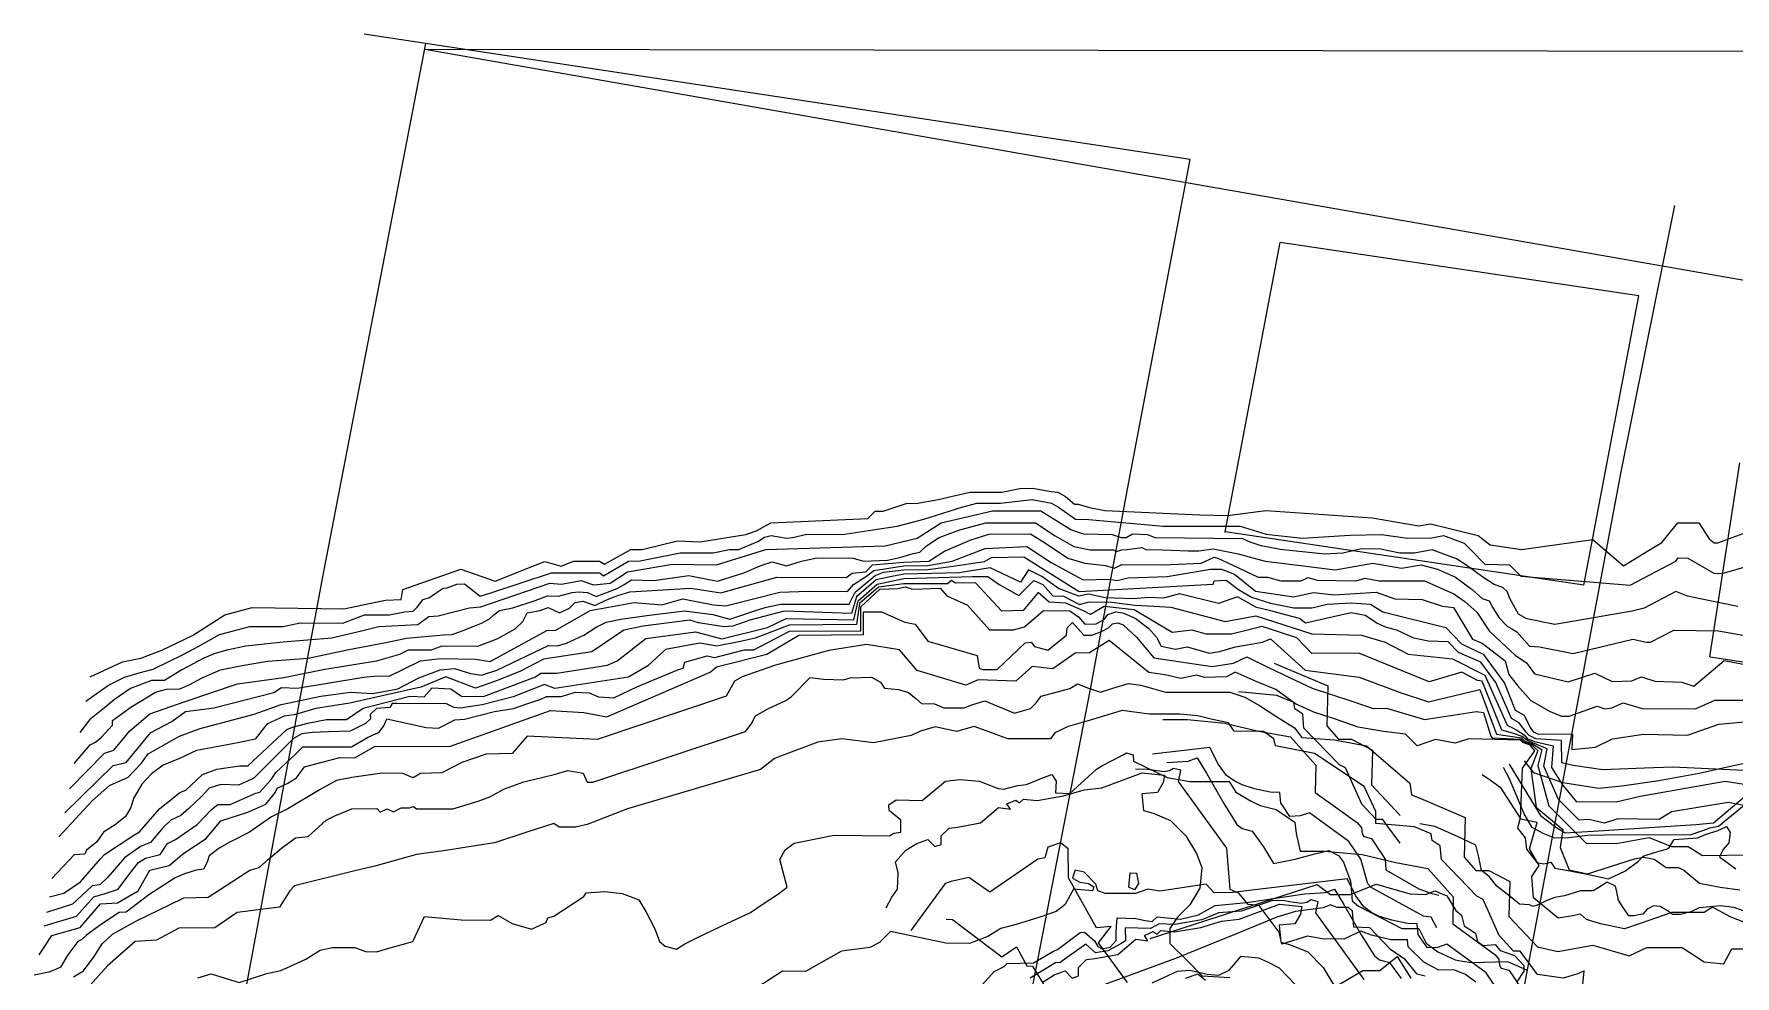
# Model space of a CAD drawing. Header units: metres. Extents: x 683 to 917, y -108 to 80.
# Drawn here: x 700.2 to 767.4, y 42.8 to 79.9 of the extents above; entities that cross this region are included whole.
import ezdxf

# ---------------------------------------------------------------- set-up
doc = ezdxf.new("R2010")
doc.units = ezdxf.units.M
for name, color, linetype in [('Cadastre with houses', 6, 'Continuous'), ('Contours June 2023', 252, 'Continuous'), ('Landslide2025', 21, 'Continuous')]:
    doc.layers.add(name, color=color, linetype=linetype)
doc.layers.add('Landslide 2022', color=120, linetype='Continuous', true_color=0x00ffbe)

msp = doc.modelspace()

# ---------------------------------------------------------------- linework, layer by layer
at = {"lineweight": 0}
for points, elevation in [([(702.444, 54.57), (703.73, 55.163), (704.453, 55.302), (705.274, 55.619), (706.481, 56.202), (707.768, 57.014), (708.836, 57.311), (712.458, 57.251), (713.517, 57.479), (714.101, 57.598), (714.724, 57.617), (714.783, 58.023), (717.079, 58.825), (718.425, 58.35), (720.107, 59.013), (720.394, 59.121), (721.027, 58.943), (721.522, 59.131), (722.551, 59.131), (722.739, 59.023), (723.788, 59.596), (724.233, 59.596), (725.629, 59.933), (726.519, 59.903), (728.32, 60.19), (728.736, 60.329), (729.31, 60.645), (733.129, 60.814), (733.426, 61.11), (733.733, 61.11), (734.683, 61.427), (735.029, 61.417), (735.91, 61.566), (736.652, 61.744), (737.157, 61.862), (738.423, 61.862), (739.136, 62.001), (739.63, 62.021), (740.363, 61.882), (740.63, 61.853), (740.937, 61.694), (741.293, 61.387), (741.431, 61.387), (741.886, 61.259), (742.48, 61.13), (746.24, 60.962), (747.329, 60.942), (748.833, 61.13), (753.038, 60.843), (754.879, 60.527), (755.334, 60.606), (757.214, 60.151), (757.689, 59.775), (758.926, 59.596), (761.746, 59.992), (762.953, 58.953), (763.933, 59.557), (764.467, 59.874), (765.091, 60.645), (765.922, 60.645), (766.338, 60.012), (766.526, 59.854), (766.674, 59.854), (772.73, 62.1)], 53), ([(767.461, 57.35), (765.976, 57.647), (765.472, 57.756), (765.017, 57.944), (763.77, 57.281), (763.295, 57.162), (760.237, 56.638), (759.139, 56.865), (758.812, 57.043), (758.486, 57.637), (758.367, 57.944), (758.189, 58.092), (757.843, 58.211), (757.407, 58.508), (756.774, 58.963), (756.358, 59.23), (755.408, 59.577), (754.696, 59.448), (754.122, 59.448), (753.36, 59.606), (752.608, 59.626), (751.876, 59.448), (751.173, 59.418), (749.402, 59.596), (748.66, 59.735), (748.224, 59.883), (747.937, 60.012), (744.474, 60.052), (744.177, 60.18), (743.574, 60.2), (743.326, 60.062), (743.138, 60.062), (742.782, 60.18), (741.654, 60.2), (741.139, 60.378), (739.962, 61.11), (738.052, 61.11), (736.033, 60.635), (735.083, 60.032), (733.817, 59.725), (729.097, 59.587), (727.148, 58.973), (725.426, 59.003), (723.655, 58.706), (722.962, 58.251), (722.319, 58.191), (721.824, 58.36), (721.052, 58.211), (720.567, 58.251), (717.856, 57.321), (717.421, 57.281), (716.174, 56.964), (715.817, 56.945), (715.382, 56.628), (713.838, 56.549), (713.205, 56.39), (711.978, 56.094), (710.058, 55.935), (708.594, 55.777), (707.842, 55.619), (707.347, 55.48), (706.932, 55.302), (706.061, 54.847), (705.388, 54.431), (704.873, 54.431), (704.042, 54.114), (703.409, 53.679), (703.013, 53.343), (702.419, 52.868), (702.043, 52.373)], 52), ([(702.271, 53.61), (703.171, 54.243), (703.805, 54.56), (704.379, 54.728), (704.933, 54.867), (706.12, 55.45), (706.734, 55.777), (707.555, 56.242), (708.752, 56.559), (710.068, 56.559), (710.741, 56.707), (712.423, 56.687), (713.274, 57.014), (714.264, 57.024), (714.858, 57.133), (715.199, 57.162), (715.352, 57.325), (715.59, 57.622), (715.837, 57.702), (716.095, 57.89), (716.382, 58.068), (716.54, 58.078), (716.916, 58.226), (717.213, 58.236), (717.836, 57.751), (718.262, 57.89), (720.646, 58.681), (722.556, 58.671), (722.705, 58.562), (723.694, 59.136), (724.149, 59.146), (725.732, 59.463), (727.029, 59.463), (727.682, 59.601), (728.038, 59.591), (728.8, 59.908), (729.057, 60.086), (729.324, 60.146), (729.928, 60.037), (730.166, 60.066), (730.73, 60.205), (732.135, 60.185), (733.164, 60.344), (734.292, 60.512), (735.341, 60.789), (736.845, 61.264), (737.439, 61.422), (738.369, 61.422), (739.616, 61.571), (740.377, 61.422), (740.664, 61.264), (741.327, 60.799), (741.852, 60.779), (744.781, 60.522), (747.829, 60.512), (748.848, 60.195), (750.283, 60.037), (752.153, 60.165), (753.405, 60.19), (754.424, 60.042), (755.384, 60.052), (755.849, 60.151), (756.67, 59.844), (756.967, 59.547), (757.481, 59.013), (758.451, 58.993), (758.906, 58.538), (763.221, 58.191), (765.012, 59.141), (765.111, 59.27), (765.487, 59.26), (766.516, 58.666), (766.842, 58.646), (767.941, 58.963)], 52.5), ([(701.821, 51.146), (702.444, 51.888), (702.662, 51.987), (702.899, 52.195), (703.325, 52.66), (703.335, 52.848), (704.047, 53.372), (705.027, 53.966), (705.462, 54.085), (705.987, 54.095), (706.382, 54.263), (706.867, 54.53), (707.59, 54.847), (708.441, 55.015), (709.45, 55.183), (711.053, 55.312), (712.656, 55.648), (714.12, 55.925), (714.932, 56.103), (716.396, 56.222), (716.738, 56.242), (717.124, 56.39), (717.628, 56.578), (717.895, 56.687), (718.202, 56.865), (718.38, 57.014), (718.598, 57.192), (719.122, 57.291), (720.013, 57.588), (720.488, 57.766), (720.933, 57.756), (721.468, 57.904), (721.725, 57.924), (722.071, 57.904), (722.418, 57.736), (723.249, 58.053), (723.516, 58.221), (723.813, 58.399), (724.694, 58.369), (726.069, 58.567), (727.197, 58.35), (728.285, 58.686), (728.642, 58.844), (728.948, 58.973), (729.364, 59.112), (729.928, 58.953), (730.522, 59.131), (731.116, 59.27), (732.56, 59.25), (732.966, 59.131), (733.916, 59.171), (734.391, 59.28), (734.925, 59.438), (735.182, 59.488), (735.45, 59.735), (735.944, 60.071), (736.271, 60.19), (736.766, 60.368), (737.785, 60.645), (739.754, 60.645), (740.526, 60.141), (741.268, 59.715), (741.901, 59.587), (742.831, 59.587), (742.96, 59.517), (743.138, 59.577), (743.366, 59.596), (743.95, 59.676), (744.108, 59.596), (744.771, 59.587), (745.78, 59.537), (746.196, 59.547), (746.76, 59.616), (747.749, 59.428), (748.818, 59.131), (750.312, 58.953), (751.579, 58.795), (753.063, 59.052), (754.191, 58.854), (754.963, 58.993), (755.616, 58.815), (756.329, 58.498), (756.982, 58.023), (757.377, 57.667), (757.655, 57.568), (757.793, 57.291), (758.04, 56.905), (758.357, 56.568), (758.545, 56.47), (758.743, 56.351), (759.248, 55.787), (759.643, 55.757), (760.96, 55.49), (763.324, 56.054), (763.859, 55.935), (764.017, 55.935), (764.937, 56.41), (766.699, 56.39), (768.341, 56.094)], 51.5), ([(701.628, 50.148), (703.018, 51.555), (703.378, 51.681), (704.01, 52.439), (704.804, 53.107), (706.193, 53.594), (708.268, 54.297), (710.09, 54.55), (711.714, 54.875), (713.752, 55.199), (714.672, 55.47), (715.015, 55.632), (715.917, 55.632), (716.332, 55.795), (717.739, 55.777), (718.533, 56.083), (719.219, 56.462), (719.525, 56.751), (719.688, 57.094), (720.211, 57.184), (720.518, 57.301), (720.969, 57.103), (721.366, 57.283), (721.582, 57.5), (721.907, 57.554), (722.358, 57.391), (722.791, 57.599), (723.224, 57.761), (723.747, 57.924), (726.147, 58.068), (727.337, 57.888), (729.538, 58.501), (732.281, 58.495), (732.521, 58.663), (733.056, 58.717), (733.318, 58.988), (734.554, 59.099), (735.546, 59.132), (736.16, 59.529), (737.17, 59.962), (737.91, 60.197), (739.551, 60.215), (740.183, 59.818), (741.031, 59.259), (741.698, 59.06), (742.51, 58.97), (742.871, 58.862), (743.16, 59.006), (744.783, 58.988), (746.281, 59.06), (746.804, 59.295), (746.942, 59.249), (747.532, 58.984), (748.53, 58.509), (748.909, 58.509), (749.426, 58.365), (750.238, 58.365), (750.514, 58.485), (750.863, 58.389), (752.403, 58.365), (752.764, 58.461), (753.317, 58.365), (755.097, 58.365), (756.252, 57.848), (756.697, 57.547), (757.166, 57.126), (757.647, 56.392), (758.128, 55.935), (758.681, 55.43), (759.126, 55.117), (759.439, 54.684), (760.762, 54.372), (761.82, 54.721), (762.506, 54.384), (763.276, 54.408), (763.661, 54.576), (764.19, 54.396), (765.248, 54.36), (765.729, 54.203), (766.92, 55.214), (768.7, 54.877)], 51), ([(701.214, 48.256), (702.54, 49.69), (703.216, 50.285), (703.947, 50.61), (704.461, 51.151), (704.732, 51.53), (705.976, 52.234), (706.788, 52.532), (708.926, 53.1), (709.982, 53.479), (711.551, 53.803), (712.715, 53.966), (713.608, 53.912), (714.582, 54.101), (715.421, 54.534), (716.26, 54.845), (716.828, 54.899), (717.451, 54.696), (717.884, 54.642), (718.493, 54.832), (720.536, 55.806), (720.888, 55.793), (721.239, 55.901), (721.929, 56.212), (722.417, 56.537), (722.809, 56.726), (723.391, 56.848), (724.419, 56.997), (725.894, 57.173), (727.017, 57.037), (727.694, 56.848), (728.208, 57.024), (728.668, 57.173), (729.087, 57.308), (729.683, 57.443), (732.401, 57.437), (732.636, 57.918), (733.429, 58.573), (733.751, 58.695), (734.548, 58.787), (735.497, 58.803), (736.498, 58.938), (737.734, 59.121), (738.013, 59.274), (739.285, 59.311), (741.468, 57.939), (746.754, 58.228), (746.799, 58.363), (747.269, 58.39), (747.756, 58.021), (748.279, 57.714), (749.019, 57.479), (749.939, 57.299), (750.66, 57.299), (751.256, 57.443), (752.212, 57.497), (752.97, 57.443), (753.457, 57.137), (755.946, 56.523), (756.56, 55.874), (757.408, 55.459), (758.256, 54.322), (758.671, 53.258), (759.031, 53.059), (759.266, 52.572), (759.392, 52.405), (759.573, 52.32), (760.944, 52.302), (760.908, 51.706), (761.846, 51.796), (762.513, 52.121), (763.74, 52.302), (765.472, 52.265), (766.717, 52.698), (767.872, 52.807)], 50), ([(701.448, 49.201), (703.36, 51.077), (703.866, 51.185), (704.84, 52.376), (705.67, 52.809), (706.211, 53.206), (707.33, 53.35), (709.693, 53.946), (710, 54.144), (710.613, 54.126), (713.247, 54.559), (713.788, 54.613), (714.248, 54.595), (715.484, 55.208), (716.278, 55.299), (717.649, 55.263), (718.227, 55.172), (720.464, 56.399), (720.824, 56.417), (722.178, 57.193), (723.91, 57.5), (725.01, 57.409), (725.84, 57.644), (727.049, 57.409), (727.536, 57.373), (729.665, 57.915), (730.783, 57.951), (732.329, 57.936), (732.569, 58.218), (733.038, 58.519), (733.375, 58.772), (734.548, 58.955), (735.497, 58.966), (736.466, 59.141), (737.765, 59.629), (739.407, 59.719), (740.363, 59.087), (741.121, 58.672), (741.626, 58.402), (742.673, 58.42), (742.961, 58.366), (743.412, 58.474), (744.946, 58.528), (746.66, 58.817), (747.093, 58.817), (747.598, 58.618), (748.428, 57.951), (749.925, 57.734), (750.719, 57.897), (751.531, 57.806), (753.191, 57.915), (753.93, 57.644), (755.013, 57.626), (755.807, 57.355), (756.24, 57.301), (756.997, 56.056), (757.376, 55.894), (758.287, 55.199), (758.423, 54.667), (758.756, 54.243), (759.298, 53.63), (760.055, 53.197), (760.506, 53.016), (760.813, 53.016), (761.914, 53.413), (762.22, 53.305), (762.491, 53.341), (762.942, 53.54), (763.682, 53.323), (765.792, 53.305), (766.55, 53.648), (768.878, 53.648)], 50.5), ([(700.847, 45.89), (701.405, 46.032), (702.064, 46.479), (702.856, 47.392), (703.008, 47.555), (704.175, 48.326), (704.398, 48.448), (705.19, 49.361), (705.992, 50), (706.225, 50.092), (706.885, 50.711), (707.443, 50.924), (708.336, 51.056), (708.671, 51.056), (710.213, 52.487), (710.426, 52.588), (711.086, 52.761), (711.776, 52.882), (712.568, 52.893), (713.217, 53.339), (715.064, 53.806), (715.633, 53.776), (715.947, 54.141), (716.678, 54.1), (717.104, 53.806), (717.967, 53.796), (720.027, 54.567), (720.23, 54.709), (720.859, 54.719), (722.858, 55.034), (723.244, 55.206), (724.37, 56.079), (726.329, 56.343), (727.374, 56.069), (729.18, 56.516), (729.911, 56.871), (732.581, 56.823), (732.75, 57.575), (733.502, 58.224), (734.548, 58.45), (737.269, 58.525), (737.867, 58.525), (738.314, 58.21), (739.095, 57.784), (739.684, 58.373), (740.039, 58.21), (740.435, 57.764), (740.851, 57.754), (741.48, 57.419), (741.861, 57.531), (742.754, 57.518), (743.681, 57.396), (744.418, 57.362), (745.093, 57.317), (747.234, 56.759), (748.442, 56.982), (750.654, 56.262), (752.613, 56.221), (753.546, 55.937), (754.46, 55.46), (756.205, 55.277), (757.474, 54.638), (758.367, 52.659), (758.698, 52.491), (759.031, 52.288), (759.151, 52.141), (759.435, 52.02), (760.173, 51.844), (760.105, 50.996), (760.551, 50.31), (761.087, 49.655), (762.659, 49.635), (763.613, 49.858), (766.962, 50.457), (771.965, 49.665)], 49), ([(773.368, 50.617), (764.899, 51.005), (763.781, 50.969), (762.139, 50.897), (760.966, 51.068), (760.52, 51.174), (760.511, 52.058), (759.492, 52.128), (759.23, 52.254), (759.104, 52.405), (758.838, 52.757), (758.535, 52.924), (757.913, 54.349), (757.32, 55.15), (756.44, 55.529), (756.034, 55.948), (755.25, 55.975), (754.681, 56.097), (754.005, 56.408), (753.558, 56.53), (753.22, 56.692), (752.76, 56.99), (752.205, 57.098), (750.405, 56.692), (750.162, 56.868), (749.621, 57.017), (749.039, 57.179), (748.471, 57.301), (747.726, 57.734), (746.969, 57.464), (745.426, 57.842), (744.804, 57.68), (744.229, 57.707), (743.606, 57.653), (742.497, 57.694), (741.847, 57.829), (741.461, 57.748), (740.663, 58.059), (740, 58.533), (739.472, 58.79), (739.161, 58.303), (737.957, 58.871), (736.739, 58.681), (734.548, 58.618), (734.013, 58.519), (733.465, 58.393), (732.684, 57.725), (732.485, 57.07), (729.838, 57.166), (728.472, 56.801), (727.809, 56.571), (727.47, 56.543), (726.456, 56.706), (726.104, 56.801), (724.264, 56.571), (723.506, 56.408), (722.247, 55.556), (720.34, 55.272), (719.433, 54.798), (718.486, 54.419), (717.647, 54.121), (716.483, 54.568), (715.496, 54.162), (712.695, 53.526), (711.355, 53.323), (710.503, 53.066), (710.11, 53.012), (709.42, 52.701), (708.96, 52.105), (708.338, 51.984), (707.512, 51.821), (706.646, 51.659), (705.97, 51.348), (705.334, 51.09), (704.874, 50.739), (704.481, 50.333), (704.17, 49.792), (704.035, 49.386), (703.845, 49.061), (703.439, 48.736), (702.979, 48.438), (702.709, 48.06), (702.303, 47.735), (702.235, 47.572), (701.816, 47.545), (700.936, 46.612)], 49.5), ([(700.631, 44.74), (701.91, 45.121), (702.595, 45.882), (703.036, 46.019), (703.554, 46.187), (704.01, 46.811), (704.36, 47.237), (704.634, 47.42), (705.213, 47.557), (705.502, 47.998), (705.822, 48.15), (706.674, 48.744), (707.23, 49.33), (707.489, 49.528), (707.976, 49.528), (708.98, 49.985), (709.148, 50.015), (709.589, 50.517), (709.772, 50.791), (710.563, 51.537), (710.837, 51.811), (712.755, 51.811), (713.395, 52.177), (713.851, 52.39), (714.034, 52.633), (714.156, 52.907), (715.709, 52.572), (716.196, 52.542), (716.835, 52.869), (717.216, 52.9), (718.403, 53.204), (719.149, 53.326), (719.682, 53.509), (720.23, 53.691), (720.458, 53.798), (721.036, 53.798), (721.6, 53.965), (722.132, 53.935), (722.513, 53.783), (723.107, 53.737), (724.02, 54.178), (725.664, 54.863), (725.847, 54.909), (725.915, 55.145), (726.463, 55.305), (726.798, 55.396), (727.103, 55.335), (728.259, 55.64), (728.64, 55.64), (730.04, 56.37), (732.857, 56.386), (732.854, 57.328), (733.603, 58.037), (734.318, 58.052), (734.607, 58.129), (734.896, 58.037), (735.992, 58.068), (736.251, 57.763), (737.073, 57.398), (737.941, 56.424), (738.885, 56.424), (739.311, 56.545), (740.072, 57.185), (741.107, 57.169), (741.442, 56.941), (741.701, 56.652), (742.142, 56.667), (742.47, 56.85), (742.607, 57.032), (742.919, 57.139), (743.193, 57.101), (743.687, 56.88), (744.22, 56.484), (744.525, 56.134), (744.715, 55.784), (745.278, 55.662), (745.735, 55.754), (746.618, 55.51), (747.006, 55.564), (747.645, 55.761), (748.711, 55.944), (749.023, 56.073), (750.393, 54.84), (752.516, 54.559), (754.145, 53.95), (755.256, 53.585), (757.279, 54.075), (757.934, 52.314), (758.921, 52.166), (759.047, 52.044), (759.332, 51.933), (759.731, 51.699), (759.572, 51.065), (760.011, 49.484), (761.473, 48.008), (762.66, 47.992), (763.969, 48.236), (764.852, 47.871), (765.507, 47.871), (766.07, 47.52), (767.988, 47.551)], 48), ([(768.059, 49.432), (767.085, 49.615), (764.842, 49.239), (764.355, 48.935), (762.731, 48.965), (762.203, 48.793), (761.584, 48.935), (761.199, 48.915), (760.387, 49.726), (759.808, 51.046), (759.934, 51.731), (759.377, 51.972), (759.124, 52.083), (758.95, 52.216), (758.567, 52.347), (758.154, 52.471), (757.373, 54.4), (757.185, 54.43), (756.576, 54.755), (755.287, 54.369), (752.506, 55.506), (750.649, 55.486), (750.06, 56.115), (748.69, 56.561), (747.483, 56.257), (746.483, 56.257), (745.935, 56.409), (745.144, 56.318), (743.642, 57.211), (742.454, 57.343), (741.916, 57.028), (741.642, 57.17), (740.952, 57.475), (740.293, 57.515), (739.856, 57.901), (739.268, 57.19), (738.425, 57.16), (737.38, 58.276), (736.599, 58.266), (736.436, 58.378), (736.274, 58.246), (735.675, 58.246), (734.548, 58.239), (733.556, 58.116), (732.81, 57.461), (732.691, 56.638), (730.03, 56.611), (728.683, 56.094), (728.105, 55.962), (727.171, 55.78), (726.511, 55.902), (725.152, 55.648), (724.451, 55.009), (723.69, 54.562), (720.788, 54.116), (720.372, 54.268), (719.144, 53.781), (717.916, 53.466), (717.053, 53.334), (716.8, 53.365), (716.505, 53.507), (714.557, 53.517), (714.364, 53.517), (714.273, 53.365), (713.745, 53.324), (713.501, 53.08), (713.512, 52.908), (713.319, 52.725), (712.994, 52.573), (712.71, 52.421), (711.847, 52.4), (711.218, 52.38), (710.802, 52.319), (710.467, 52.137), (709.077, 50.736), (708.904, 50.574), (708.651, 50.452), (708.295, 50.3), (707.605, 50.32), (707.149, 50.178), (706.844, 49.853), (706.347, 49.376), (706.022, 49.097), (705.626, 48.92), (705.322, 48.615), (704.825, 48.037), (704.439, 47.879), (703.8, 47.433), (703.14, 46.662), (702.836, 46.357), (702.531, 46.327), (701.75, 45.596), (700.725, 45.271)], 48.5), ([(700.431, 43.597), (700.933, 44.358), (702.06, 44.678), (702.851, 45.606), (703.521, 45.652), (704.343, 46.124), (704.8, 46.946), (705.561, 47.129), (706.139, 47.616), (707.022, 48.194), (707.601, 48.894), (708.666, 49.229), (709.382, 49.549), (709.732, 49.975), (709.823, 50.173), (710.249, 50.371), (710.584, 50.584), (710.904, 51.025), (712.304, 51.391), (712.898, 51.376), (713.69, 51.832), (716.627, 51.817), (720.606, 53.238), (721.925, 53.157), (722.838, 52.994), (726.918, 54.76), (727.161, 54.963), (729.15, 55.47), (730.409, 56.221), (732.966, 56.242), (732.966, 57.135), (733.677, 57.135), (734.59, 56.729), (734.996, 56.648), (735.503, 55.978), (737.452, 55.41), (737.533, 54.912), (737.655, 54.862), (738.243, 54.862), (739.339, 55.917), (739.583, 55.937), (739.705, 55.765), (740.232, 55.623), (740.973, 56.221), (740.993, 56.506), (741.207, 56.709), (741.663, 56.221), (741.968, 56.221), (742.282, 56.333), (742.465, 56.414), (742.648, 56.516), (742.79, 56.668), (742.993, 56.698), (743.206, 56.617), (743.733, 56.13), (744.413, 55.318), (746.717, 54.983), (747.569, 55.115), (748.087, 55.359), (748.919, 54.953), (749.802, 54.537), (750.665, 54.121), (752.228, 53.613), (753.07, 53.319), (753.598, 53.329), (755.099, 52.893), (757.149, 53.197), (757.423, 53.167), (757.718, 52.233), (757.768, 52.157), (758.895, 52.116), (759.007, 52.01), (759.296, 51.908), (759.577, 51.663), (759.291, 50.934), (759.504, 49.422), (760.559, 48.539), (760.458, 47.829), (760.813, 46.956), (761.533, 46.794), (763.38, 47.382), (763.736, 47.453), (764.162, 47.372), (764.639, 47.047), (765.116, 47.047), (765.329, 46.936), (765.948, 46.428), (766.77, 46.266), (767.541, 46.164)], 47.5), ([(769.152, 44.32), (767.158, 45.096), (766.458, 45.477), (766.138, 45.264), (764.86, 45.264), (763.611, 44.838), (762.987, 44.624), (762.043, 44.822), (761.495, 44.99), (761.252, 45.203), (760.947, 45.142), (760.369, 45.051), (759.395, 45.842), (759.334, 46.695), (759.623, 47.121), (759.243, 47.776), (759.547, 48.826), (758.892, 48.948), (758.969, 50.972), (759.456, 51.65), (759.273, 51.87), (758.984, 51.977), (758.885, 52.068), (756.845, 52.121), (756.312, 51.954), (755.536, 52.091), (754.805, 51.847), (754.349, 52.304), (753.481, 52.411), (752.476, 52.578), (751.548, 52.913), (750.726, 53.172), (750.01, 53.507), (749.234, 54.07), (748.457, 54.39), (747.635, 54.755), (747.285, 54.572), (746.418, 54.542), (746.113, 54.633), (745.474, 54.511), (744.926, 54.633), (744.226, 54.74), (742.658, 56.003), (741.881, 55.516), (741.318, 55.501), (740.435, 54.892), (739.613, 54.983), (738.974, 54.405), (737.482, 54.451), (736.995, 54.237), (735.077, 54.816), (734.377, 55.638), (733.083, 55.851), (731.591, 55.607), (729.49, 55.029), (728.181, 54.572), (727.877, 54.405), (727.542, 53.811), (722.458, 52.091), (719.687, 52.228), (719.094, 51.543), (718.074, 51.513), (717.115, 51.193), (716.323, 50.782), (715.486, 50.751), (715.197, 50.584), (714.786, 50.751), (713.964, 50.767), (712.776, 50.599), (712.167, 50.477), (711.528, 50.127), (710.249, 49.366), (709.61, 49.047), (708.742, 48.438), (707.966, 48.042), (707.54, 47.814), (707.144, 47.509), (707.068, 47.25), (706.916, 46.976), (706.626, 46.946), (706.17, 46.794), (705.804, 46.641), (704.769, 45.972), (703.871, 45.287), (703.597, 45.271), (702.851, 44.784), (702.303, 44.373), (702.121, 44.206), (701.968, 44.13), (701.573, 43.597), (701.283, 43.11), (701.055, 43.003), (700.811, 42.912), (700.233, 42.79)], 47), ([(701.793, 42.727), (702.189, 42.971), (702.6, 43.534), (702.92, 44.037), (703.331, 44.417), (704.275, 44.935), (705.584, 45.574), (706.147, 45.848), (707.106, 45.878), (708.75, 46.944), (709.115, 47.051), (709.481, 47.37), (709.998, 47.812), (710.546, 48.223), (711.048, 48.268), (711.764, 48.908), (712.099, 49.09), (712.769, 49.364), (713.758, 49.38), (713.895, 49.227), (714.169, 49.364), (714.413, 49.243), (714.717, 49.395), (715.052, 49.395), (715.204, 49.456), (715.326, 49.364), (716.757, 49.364), (717.762, 49.669), (718.218, 49.836), (718.797, 50.156), (719.558, 50.43), (720.76, 50.719), (721.293, 50.871), (721.902, 50.765), (722.054, 50.415), (722.283, 50.415), (728.311, 52.409), (728.524, 52.698), (728.706, 53.033), (729.194, 53.307), (729.894, 53.642), (730.122, 53.794), (730.853, 54.54), (731.386, 54.479), (732.177, 54.449), (732.436, 54.525), (733.273, 54.555), (733.638, 54.357), (733.791, 54.129), (734.339, 54.068), (734.742, 53.946), (735.024, 53.71), (735.252, 53.52), (735.762, 53.505), (736.139, 53.345), (736.93, 53.345), (737.235, 53.467), (737.752, 53.619), (738.924, 53.132), (739.549, 53.315), (739.777, 53.543), (739.975, 53.802), (741.101, 54.106), (741.406, 54.289), (741.847, 54.121), (742.319, 53.969), (742.806, 54.121), (743.415, 54.304), (743.902, 54.243), (744.42, 54.091), (744.876, 53.969), (747.419, 53.969), (748.012, 53.771), (748.591, 53.436), (749.2, 53.041), (749.976, 52.553), (750.258, 52.173), (751.551, 52.082), (752.815, 51.853), (754.52, 50.369), (754.588, 49.92), (754.961, 49.768), (756.704, 49.022), (756.666, 47.454), (757.123, 46.929), (757.64, 46.929), (758.462, 46.487), (758.432, 45.117), (759.558, 43.915), (760.365, 43.732), (761.735, 43.976), (763.181, 43.565), (763.866, 43.884), (765.267, 43.884), (766.134, 43.321), (766.911, 43.245), (767.23, 43.839), (767.885, 43.839)], 46.5), ([(761.351, 42.423), (761.396, 42.971), (761.153, 42.849), (760.574, 42.682), (759.555, 42.819), (758.991, 43.58), (758.87, 43.747), (758.611, 43.747), (758.048, 44.356), (757.408, 45.787), (757.165, 45.909), (755.764, 47.355), (755.719, 47.903), (755.399, 48.116), (755.368, 48.375), (754.699, 48.649), (753.176, 48.786), (753.176, 49.258), (752.72, 50.247), (750.756, 51.541), (749.219, 51.846), (749.158, 52.12), (748.747, 52.409), (747.59, 52.424), (747.361, 52.759), (746.737, 52.881), (746.159, 53.033), (745.443, 53.094), (744.241, 53.094), (743.175, 53.246), (741.866, 52.85), (741.044, 52.607), (740.511, 52.363), (740.344, 52.12), (738.654, 52.12), (737.802, 52.439), (737.33, 52.607), (736.63, 52.409), (735.792, 52.591), (735.214, 52.424), (734.849, 52.257), (733.357, 51.967), (732.109, 52.12), (731.157, 51.998), (730, 51.556), (729.452, 51.343), (728.904, 50.917), (723.653, 49.364), (722.054, 48.74), (721.598, 48.634), (720.958, 48.634), (720.745, 48.786), (719.68, 48.436), (718.401, 48.025), (716.392, 47.705), (715.326, 47.553), (713.682, 47.096), (712.951, 46.929), (710.516, 46.32), (710.333, 46.122), (709.922, 45.483), (708.248, 45.27), (707.365, 44.661), (705.949, 44.645), (705.066, 44.174), (704.229, 44.128), (703.133, 43.169), (702.326, 42.271)], 46), ([(706.691, 42.695), (707.228, 42.855), (708.324, 42.501), (709.42, 42.866), (709.968, 42.98), (710.356, 43.152), (710.961, 43.426), (711.52, 43.78), (711.994, 43.894), (712.896, 43.894), (713.319, 43.734), (713.741, 43.711), (714.323, 43.894), (714.905, 44.042), (715.179, 44.122), (715.636, 45.115), (717.086, 44.978), (718.251, 44.967), (718.547, 45.15), (719.095, 44.83), (719.86, 44.613), (720.237, 44.784), (720.443, 44.876), (720.511, 45.058), (720.739, 45.127), (721.927, 45.903), (722.018, 46.04), (722.566, 46.086), (722.749, 46.097), (723.445, 46.017), (723.856, 45.857), (724.096, 45.766), (724.37, 45.309), (724.724, 44.624), (724.918, 44.122), (725.135, 43.939), (725.58, 43.825), (725.911, 44.031), (726.471, 44.305), (727.567, 44.841), (728.503, 45.275), (728.96, 45.583), (729.61, 46.006), (729.953, 46.268), (729.656, 47.365), (729.873, 47.741), (730.227, 48.004), (731.802, 48.324), (733.994, 48.301), (734.154, 48.403), (734.44, 48.438), (734.44, 48.917), (733.971, 49.294), (733.96, 49.522), (734.257, 49.716), (735.284, 49.694), (736.198, 50.458), (736.769, 50.516), (737.545, 50.447), (738.276, 50.162), (738.504, 50.139), (739.052, 50.276), (739.394, 50.321), (740.068, 50.595), (740.399, 50.71), (740.559, 50.447), (740.536, 49.99), (741.107, 49.968), (742.157, 50.927), (742.363, 51.052), (743.185, 51.475), (743.345, 51.577), (743.607, 51.497), (743.619, 51.246), (744.943, 50.595), (745.845, 50.436), (747.386, 50.436), (747.649, 50.025), (748.254, 49.659), (748.619, 49.499), (749.247, 49.34), (749.978, 48.837), (750.035, 48.381), (750.195, 47.696), (751.165, 47.696), (752.638, 47.559), (753.974, 47.239), (755.23, 47.011), (756.234, 45.892), (756.211, 44.819), (757.878, 43.614), (758.032, 43.426), (758.055, 43.192), (758.129, 43.078), (758.432, 42.998), (758.552, 42.815), (758.963, 42.187)], 45.5), ([(758.009, 42.181), (757.53, 42.889), (755.977, 44.019), (755.612, 43.894), (755.212, 43.871), (754.904, 44.328), (754.847, 44.396), (754.813, 44.819), (754.425, 44.83), (753.808, 44.967), (753.329, 45.115), (753.009, 45.275), (752.712, 45.492), (752.392, 45.926), (752.05, 46.6), (747.529, 46.063), (746.798, 46.052), (746.479, 46.394), (744.652, 46.109), (744.184, 46.189), (743.693, 46.017), (742.506, 46.017), (742.209, 46.12), (742.129, 46.394), (741.672, 46.862), (741.318, 46.942), (741.204, 46.622), (741.501, 46.463), (741.843, 46.417), (742.049, 46.28), (742.003, 46.12), (741.25, 46.189), (740.907, 45.572), (740.565, 45.309), (739.925, 45.081), (738.989, 44.796), (738.384, 44.636), (737.87, 44.328), (737.14, 44.042), (736.215, 44.065), (734.023, 44.522), (733.6, 44.088), (733.212, 43.882), (732.093, 43.745), (730.678, 42.935), (729.764, 42.958), (728.794, 42.318)], 45), ([(737.656, 42.424), (738.118, 42.938), (738.516, 43.143), (738.632, 43.259), (739.672, 43.284), (740.455, 43.747), (740.622, 43.811), (741.509, 44.479), (741.688, 44.492), (742.074, 44.158), (742.215, 43.927), (742.382, 43.837), (742.69, 43.901), (742.934, 44.171), (742.934, 44.53), (742.973, 45.057), (743.705, 45.031), (744.077, 44.954), (744.347, 44.916), (744.553, 45.095), (745.079, 45.044), (745.465, 45.006), (746.177, 45.172), (746.845, 45.545), (748.085, 45.667), (750.358, 46.007), (751.193, 46.059), (751.553, 46.187), (751.912, 45.583), (752.606, 44.389), (753.12, 43.554), (753.325, 43.4), (753.723, 43.297), (754.173, 42.668)], 44.5), ([(752.715, 42.623), (750.814, 45.256), (750.904, 45.693), (750.621, 45.77), (750.454, 45.667), (750.249, 45.628), (749.78, 45.693), (749.581, 45.731), (749.112, 45.744), (747.86, 45.327), (746.987, 45.262), (746.319, 44.98), (745.246, 44.8), (744.63, 44.826), (744.283, 44.633), (743.294, 44.659), (743.307, 44.158), (743.114, 44.029), (742.6, 43.76), (742.112, 43.683), (741.74, 44.017), (740.725, 43.297), (740.533, 43.284), (739.544, 42.681)], 44), ([(740.051, 42.539), (740.488, 42.809), (740.924, 42.963), (741.194, 42.681), (741.451, 42.771), (741.451, 43.105), (741.759, 43.413), (742.093, 43.451), (743.005, 43.618), (743.711, 44.222), (744.187, 44.158), (744.045, 44.363), (744.392, 44.517), (744.546, 44.415), (744.7, 44.556), (745.24, 44.505), (746.28, 44.684), (747.089, 44.928), (747.783, 45.006), (749.376, 45.593), (750.262, 45.503), (750.21, 45.208), (749.979, 44.822), (749.363, 44.771), (749.427, 44.103), (749.812, 44), (750.493, 43.718), (751.097, 43.101), (751.52, 42.408)], 43.5), ([(746.454, 42.588), (746.158, 42.832), (745.657, 42.665)], 43)]:
    msp.add_lwpolyline(points, dxfattribs=dict(at, elevation=elevation))
at = {"layer": 'Cadastre with houses'}
for p, q in [((745.854, 74.987, 59.3), (713.255, 79.941, 60.5)), ((715.674, 79.569, 60.5), (711.617, 58.522, 56.1)), ((743.42, 62.183, 56.1), (745.854, 74.987, 59.3)), ((741.926, 54.089, 48.6), (743.42, 62.183, 56.1)), ((711.617, 58.522, 56.1), (705.818, 27.391, 46.6)), ((739.66, 42.452, 45.9), (741.926, 54.089, 48.6))]:
    msp.add_line(p, q, dxfattribs=at)
for points in [[(764.96, 73.179, 59), (764.244, 69.597, 58.5), (762.84, 62.662, 58.031), (758.383, 38.948, 47.131)], [(747.231, 60.289, 58), (749.403, 71.711, 58)], [(763.562, 69.606, 58), (749.403, 71.711, 58)], [(761.39, 58.184, 58), (763.562, 69.606, 58)], [(767.524, 63.022, 57), (766.35, 55.359, 57)], [(761.39, 58.184, 58), (747.231, 60.289, 58)], [(766.374, 55.359, 57), (780.031, 53.263, 57)]]:
    msp.add_polyline3d(points, dxfattribs=at)
msp.add_point((747.231, 60.289, 58), dxfattribs=at)
at = {"layer": 'Contours June 2023'}
msp.add_line((715.658, 79.339), (809.961, 79.204), dxfattribs=at)
at = {"layer": 'Contours June 2023', "lineweight": 0}
msp.add_lwpolyline([(715.658, 79.339), (900.462, 46.986)], dxfattribs=at)
at = {"layer": 'Landslide 2022', "lineweight": 0}
for points, elevation in [([(749.167, 55.108), (749.54, 54.956), (751.283, 54.21), (751.245, 52.642), (751.702, 52.117), (752.22, 52.117), (753.042, 51.676), (753.011, 50.306), (754.138, 49.103)], 49), ([(754.134, 48.007), (753.571, 48.768), (753.449, 48.936), (753.19, 48.936), (752.627, 49.544), (751.987, 50.975), (751.744, 51.097), (750.343, 52.543), (750.298, 53.091), (749.978, 53.304), (749.948, 53.563), (749.278, 53.837), (747.756, 53.974)], 48.5), ([(744.774, 52.884), (745.744, 52.884), (747.217, 52.747), (748.553, 52.427), (749.809, 52.199), (750.813, 51.08), (750.791, 50.007), (752.457, 48.802), (752.612, 48.614), (752.634, 48.38), (752.709, 48.266), (753.011, 48.186), (753.131, 48.003), (753.542, 47.375), (753.576, 46.953), (754.875, 46.199), (755.343, 46.039), (755.668, 45.954)], 48), ([(755.591, 44.664), (755.363, 45.086), (755.066, 45.12), (753, 46.251), (752.863, 46.399), (752.589, 47.37), (752.109, 48.077), (750.556, 49.208), (750.191, 49.082), (749.792, 49.059), (749.483, 49.516), (749.426, 49.584), (749.392, 50.007), (749.004, 50.018), (748.387, 50.155), (747.908, 50.304), (747.588, 50.463), (747.291, 50.68), (746.972, 51.114), (746.629, 51.788), (744.369, 51.52)], 47.5), ([(744.937, 51.196), (745.772, 51.247), (746.132, 51.375), (746.491, 50.772), (747.185, 49.577), (747.699, 48.742), (747.904, 48.588), (748.302, 48.485), (748.752, 47.856), (749.137, 47.201), (749.998, 47.381), (750.768, 47.586), (751.321, 47.715), (751.706, 47.522), (751.899, 47.252), (752.181, 46.508), (752.245, 45.724), (752.49, 45.519), (754.211, 44.632), (754.878, 44.632), (755.02, 44.35), (755.161, 44.054), (755.623, 43.72), (756.304, 43.399), (756.6, 43.348), (756.959, 43.29), (758.372, 43.342), (759.119, 43.001)], 47), ([(733.859, 45.451), (734.078, 45.878), (734.309, 46.186), (734.335, 46.829), (734.232, 47.265), (734.63, 47.728), (735.067, 47.997), (735.503, 48.152), (735.773, 47.869), (736.03, 47.959), (736.03, 48.293), (736.338, 48.601), (736.672, 48.64), (737.584, 48.807), (738.291, 49.41), (738.766, 49.346), (738.625, 49.552), (738.971, 49.706), (739.125, 49.603), (739.28, 49.744), (739.819, 49.693), (740.859, 49.873), (741.669, 50.117), (742.362, 50.194), (743.955, 50.781), (744.841, 50.691), (744.79, 50.396), (744.558, 50.011), (743.942, 49.959), (744.006, 49.291), (744.391, 49.189), (745.072, 48.906), (745.676, 48.29), (746.1, 47.596), (746.318, 47.044), (746.228, 46.235), (745.843, 45.567), (745.355, 45.092), (745.046, 44.642), (745.046, 44.051), (745.727, 43.383), (746.331, 42.767), (747.423, 42.703)], 46), ([(757.12, 42.52), (756.722, 42.828), (756.298, 42.995), (755.643, 43.008), (755.078, 43.303), (754.461, 43.919), (754.435, 44.189), (753.767, 44.189), (753.01, 44.369), (752.586, 44.536), (751.918, 44.215), (751.057, 44.228), (750.479, 44.331), (749.465, 44.022), (749.362, 44.497), (748.579, 45.551), (748.142, 45.589), (747.782, 46.026), (747.435, 46.18), (747.294, 47.811), (745.393, 50.444), (745.483, 50.881), (745.201, 50.958), (745.034, 50.855), (744.828, 50.817), (744.359, 50.881), (744.16, 50.919), (743.691, 50.932)], 46.5), ([(743.383, 42.51), (742.24, 44.077), (742.741, 44.719), (742.163, 44.668), (741.046, 46.633), (741.033, 47.776), (740.737, 48.02), (740.236, 47.853), (740.121, 47.429), (739.838, 47.378), (737.95, 46.068), (737.115, 46.646), (736.422, 46.491), (736.191, 46.414), (734.829, 44.565)], 45.5), ([(743.484, 46.829), (743.737, 46.819), (743.819, 46.413), (743.661, 46.159), (743.433, 46.271), (743.484, 46.829)], 45.6), ([(736.229, 45.008), (736.473, 44.995), (738.425, 43.518), (739.003, 43.916), (739.414, 43.171), (739.633, 43.146), (740.583, 41.604)], 45), ([(751.61, 42.356), (752.663, 42.985), (753.331, 42.985), (754.024, 43.537), (754.564, 42.677)], 46)]:
    msp.add_lwpolyline(points, dxfattribs=dict(at, elevation=elevation))
at = {"layer": 'Landslide2025', "lineweight": 0}
for points, elevation in [([(758.443, 51.118), (759.321, 49.672), (759.683, 49.104), (760.285, 48.639), (760.647, 48.415), (761.749, 48.484), (765.812, 48.742), (766.5, 48.811), (767.671, 49.793)], 49), ([(768.721, 51.364), (767.344, 51.071), (765.932, 50.761), (764.348, 50.468), (762.885, 50.262), (761.972, 50.158), (760.561, 50.382), (759.407, 50.778), (759.046, 51.26)], 50), ([(757.38, 50.718), (757.707, 50.494), (758.086, 50.219), (758.878, 48.996), (758.775, 48.6), (759.067, 48.222), (759.119, 47.774), (759.532, 47.24), (759.808, 47.189), (760.083, 47.257), (760.238, 47.016), (760.772, 46.93), (761.701, 46.741), (762.356, 46.603), (763.01, 46.896), (763.543, 47.292), (763.733, 47.498), (764.18, 47.636), (764.731, 47.791), (764.955, 48.153), (765.868, 48.222), (766.212, 48.359), (766.642, 48.497), (767.021, 48.669), (767.159, 48.428), (767.107, 48.015), (766.883, 47.757), (766.746, 47.464), (767.383, 46.999)], 47), ([(767.731, 49.508), (766.698, 48.665), (766.354, 48.596), (766.027, 48.476), (765.614, 48.338), (762.188, 48.321), (761.533, 48.303), (760.793, 48.217), (760.242, 48.2), (759.777, 48.389), (759.347, 48.63), (759.037, 49.164), (758.452, 50.541), (758.211, 50.989)], 48), ([(767.779, 45.295), (767.314, 45.467), (766.78, 45.536), (765.937, 45.45), (765.609, 45.295), (765.196, 45.191), (764.886, 45.191), (764.749, 45.295), (764.404, 45.501), (764.129, 45.536), (763.888, 45.398), (763.716, 45.209), (763.612, 45.191), (763.371, 45.14), (763.165, 45.14), (762.941, 45.467), (762.752, 45.76), (762.683, 46.087), (762.631, 46.311), (762.304, 46.466), (761.977, 46.259), (761.753, 46.121), (761.254, 46.121), (760.617, 45.932), (760.238, 45.863), (759.894, 45.725), (759.549, 45.553), (759.377, 45.501), (759.239, 45.57), (758.843, 45.605), (758.551, 45.846), (757.948, 46.311), (757.656, 46.689), (757.346, 46.93), (757.242, 47.447), (757.122, 47.929), (756.399, 48.273), (755.503, 48.669), (754.918, 48.772)], 46), ([(744.28, 44.244), (750.859, 46.369), (751.386, 45.979), (752.175, 45.979), (753.189, 46.389), (754.534, 46.008), (755.138, 45.979), (755.508, 46.125), (755.986, 45.921), (756.337, 45.355), (756.561, 45.17), (756.659, 44.741), (757.117, 44.449), (757.185, 44.127), (757.419, 43.971), (757.887, 44.001), (758.091, 43.776), (758.393, 43.669), (758.657, 43.572), (759.017, 43.172), (759.017, 42.958), (758.744, 42.529)], 45), ([(755.127, 42.756), (754.815, 42.834), (754.347, 43.399), (753.762, 43.809), (752.943, 44.667), (752.31, 44.696), (752.261, 45.32), (752.095, 45.466), (751.647, 45.466), (751.384, 45.573), (751.101, 45.456), (750.01, 45.31), (749.269, 45.086), (747.778, 44.472), (746.247, 43.843), (745.273, 43.453), (742.232, 42.342)], 44), ([(744.357, 42.488), (745.351, 42.956), (745.838, 42.995), (746.52, 42.839), (746.988, 42.8), (747.398, 42.995), (747.573, 43.209), (747.865, 43.541), (748.548, 43.482), (748.898, 43.326), (749.366, 43.092), (750.029, 42.391)], 43)]:
    msp.add_lwpolyline(points, dxfattribs=dict(at, elevation=elevation))

doc.saveas('drawing.dxf')
